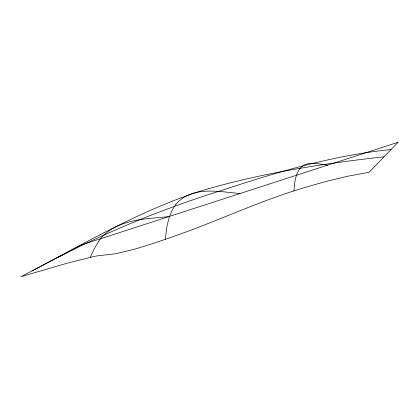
<?xml version="1.0" encoding="UTF-8"?>
<svg xmlns="http://www.w3.org/2000/svg" width="419" height="419" viewBox="0 0 419 419"><rect width="100%" height="100%" fill="white"/><g stroke="black" fill="none" stroke-linecap="round" stroke-linejoin="round"><path stroke-width="0.63" d="M293.934 190.985L294.416 185.465M165.311 239.333L166.374 230.377M90.205 257.282L94.647 248.106L98.392 241.847M175.907 204.357C191.897 185.57 218.671 191.682 240.087 193.51M31.97 270.931C87.54 241.753 142.261 209.495 202.414 190.514C261.55 172.989 322.845 163.614 384.04 156.811M57.052 257.821C109.521 230.591 164.473 208.337 220.865 190.661C276.336 172.387 332.665 155.292 391.042 149.557M168.752 216.633C149.075 218.639 127.884 218.849 110.642 229.795A213.077 95.019 71.8 0 0 108.888 230.984A160.152 71.45 71.8 0 0 98.318 241.7M327.511 165.17C318.089 163.824 304.969 159.927 298.92 170.051A202.911 40.491 70.7 0 0 294.384 185.392M166.348 230.319A183.648 55.413 71.2 0 1 175.917 204.378M398.05 142.308L369.102 172.272L348.053 176.179L327.873 180.992A141.737 9.145 -20 0 0 322.101 182.558L317.984 183.716A153.988 9.936 -20 0 0 311.469 185.607C271.952 196.626 234.446 213.397 196.275 228.172A64.835 4.185 -20 0 1 187.209 231.555L171.937 237.034A73.828 4.766 -20 0 1 148.96 244.769L141.303 247.173A69.444 4.483 -20 0 1 134.426 249.221L115.513 253.794L97.438 255.841A135.258 8.731 -20 0 0 93.966 256.475L67.208 263.19L20.95 276.692L82.129 244.712L398.05 142.308"/></g></svg>
